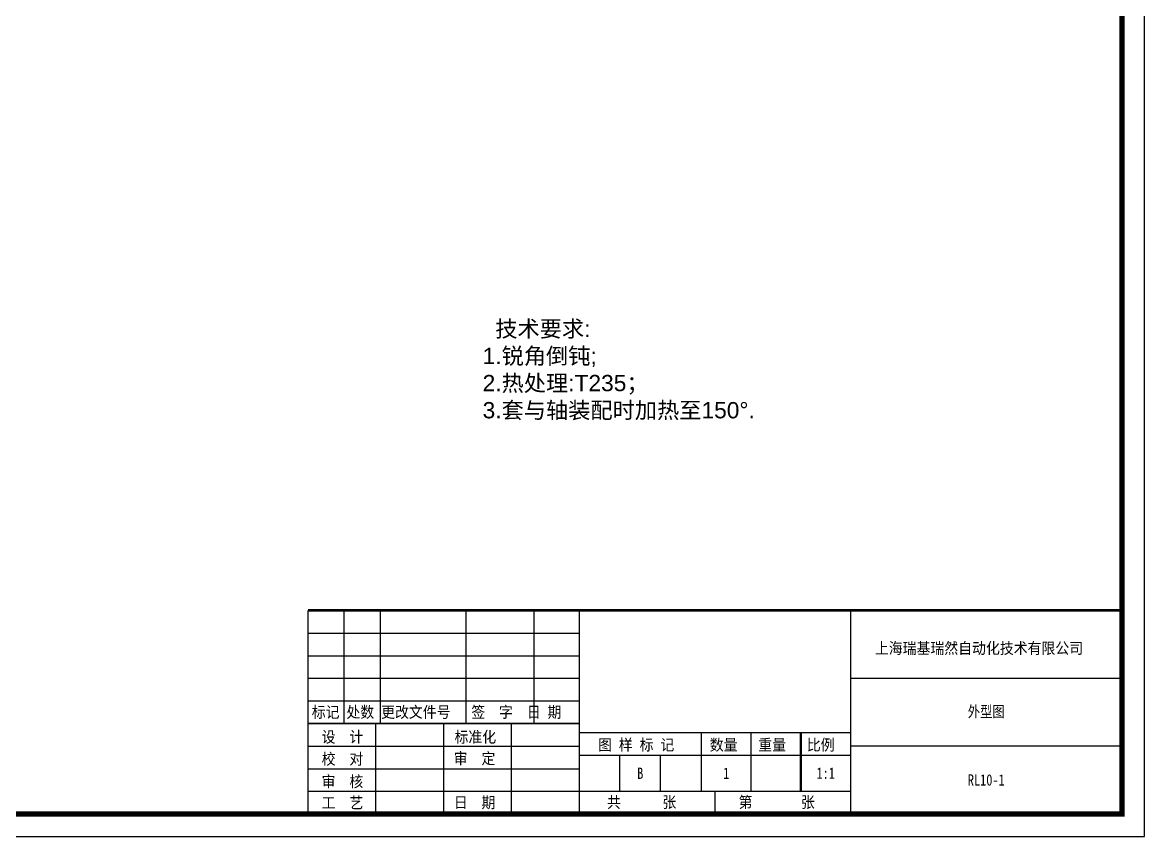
# Model space of a CAD drawing. Header units: millimetres. Extents: x 3338 to 4235, y 1659 to 2315.
# Drawn here: x 3847.2 to 4234.9, y 1658.8 to 1940.1 of the extents above; entities that cross this region are included whole.
import ezdxf

# ---------------------------------------------------------------- set-up
doc = ezdxf.new("R2010")
doc.units = ezdxf.units.MM
doc.layers.add('4-尺寸线', color=7, linetype='Continuous', lineweight=15)
doc.styles.get("Standard").update_dxf_attribs({"font": 'arial.ttf'})
doc.styles.add('STYLE5', font='SimSun.ttf', dxfattribs={"width": 0.8, "height": 3})

msp = doc.modelspace()

# ---------------------------------------------------------------- linework, layer by layer
for p, q in [((4234.903, 1658.846), (4234.903, 2315.096)), ((3945.841, 1729.158), (4039.591, 1729.158)), ((3945.841, 1721.346), (4039.591, 1721.346)), ((3945.841, 1713.533), (4039.591, 1713.533)), ((3945.841, 1705.721), (4039.591, 1705.721)), ((3945.841, 1690.096), (4039.591, 1690.096)), ((4039.591, 1686.971), (4133.341, 1686.971)), ((4053.653, 1674.471), (4053.653, 1686.971)), ((4067.716, 1674.471), (4067.716, 1686.971)), ((3945.841, 1682.283), (4039.591, 1682.283)), ((3338.028, 1658.846), (4234.903, 1658.846))]:
    msp.add_line(p, q)
at = {"const_width": 1.875}
msp.add_lwpolyline([(4227.091, 2307.283), (3377.091, 2307.283), (3377.091, 1666.658), (4227.091, 1666.658)], close=True, dxfattribs=at)
for points, const_width in [([(3945.841, 1736.971), (4227.091, 1736.971)], 0.938), ([(3945.841, 1736.971), (3945.841, 1666.658)], 0.469), ([(3958.341, 1736.971), (3958.341, 1697.908)], 0.469), ([(3970.841, 1736.971), (3970.841, 1697.908)], 0.469), ([(4000.528, 1736.971), (4000.528, 1697.908)], 0.469), ([(4023.966, 1736.971), (4023.966, 1697.908)], 0.469), ([(4039.591, 1666.658), (4039.591, 1736.971)], 0.469), ([(4133.341, 1666.658), (4133.341, 1736.971)], 0.469), ([(4133.341, 1713.533), (4227.091, 1713.533)], 0.469), ([(3945.841, 1697.908), (4039.591, 1697.908)], 0.469), ([(3969.278, 1697.908), (3969.278, 1666.658)], 0.469), ([(3992.716, 1697.908), (3992.716, 1666.658)], 0.469), ([(4016.153, 1697.908), (4016.153, 1666.658)], 0.469), ([(4039.591, 1694.783), (4133.341, 1694.783)], 0.469), ([(4081.778, 1674.471), (4081.778, 1694.783)], 0.469), ([(4098.966, 1674.471), (4098.966, 1694.783)], 0.469), ([(4116.153, 1674.471), (4116.153, 1694.783)], 0.781), ([(4133.341, 1690.096), (4227.091, 1690.096)], 0.469), ([(3945.841, 1674.471), (4133.341, 1674.471)], 0.469), ([(4086.466, 1666.658), (4086.466, 1674.471)], 0.469)]:
    msp.add_lwpolyline(points, dxfattribs=dict(const_width=const_width))

# ---------------------------------------------------------------- texts
at = {"style": 'STYLE5', "width": 0.9}
for s, height, p in [('   上海瑞基瑞然自动化技术有限公司', 3.90625, (4134.572, 1721.981)), ('标记 处数 更改文件号   签  字  日 期', 3.90625, (3947.192, 1699.902)), ('设  计', 3.9062, (3950.614, 1691.316)), ('标准化', 3.9062, (3996.508, 1691.316)), ('图 样 标 记', 3.9062, (4046.085, 1688.598)), ('数量   重量   比例', 3.90625, (4084.702, 1688.577)), ('校  对', 3.9062, (3950.614, 1683.706)), ('审  定', 3.9062, (3996.238, 1683.901)), ('审  核', 3.9062, (3950.614, 1675.901)), ('工  艺', 3.9062, (3950.614, 1668.578)), ('日  期', 3.9062, (3996.238, 1668.681)), ('共      张         第       张', 3.90625, (4049.182, 1668.794))]:
    msp.add_text(s, height=height, dxfattribs=at).set_placement(p)
at = {"attachment_point": 5, "style": 'STYLE5'}
for s, insert, char_height, width in [('外型图', (4180.216, 1701.815), 3.9062, 93.75), ('B', (4060.684, 1680.721), 3.906, 14.0625), ('1', (4090.372, 1680.721), 3.906, 17.1875), ('1:1', (4124.747, 1680.721), 3.9062, 17.1875), ('RL10-1', (4180.216, 1678.377), 3.9062, 93.75)]:
    msp.add_mtext(s, dxfattribs=dict(at, insert=insert, char_height=char_height, width=width))
at = {"layer": '4-尺寸线', "insert": (4006.22, 1837.107), "char_height": 5.625, "width": 166.33437, "attachment_point": 1}
msp.add_mtext('  技术要求:\\P1.锐角倒钝;\\P2.热处理:T235；\\P3.套与轴装配时加热至150%%D.', dxfattribs=at)

doc.saveas('drawing.dxf')
